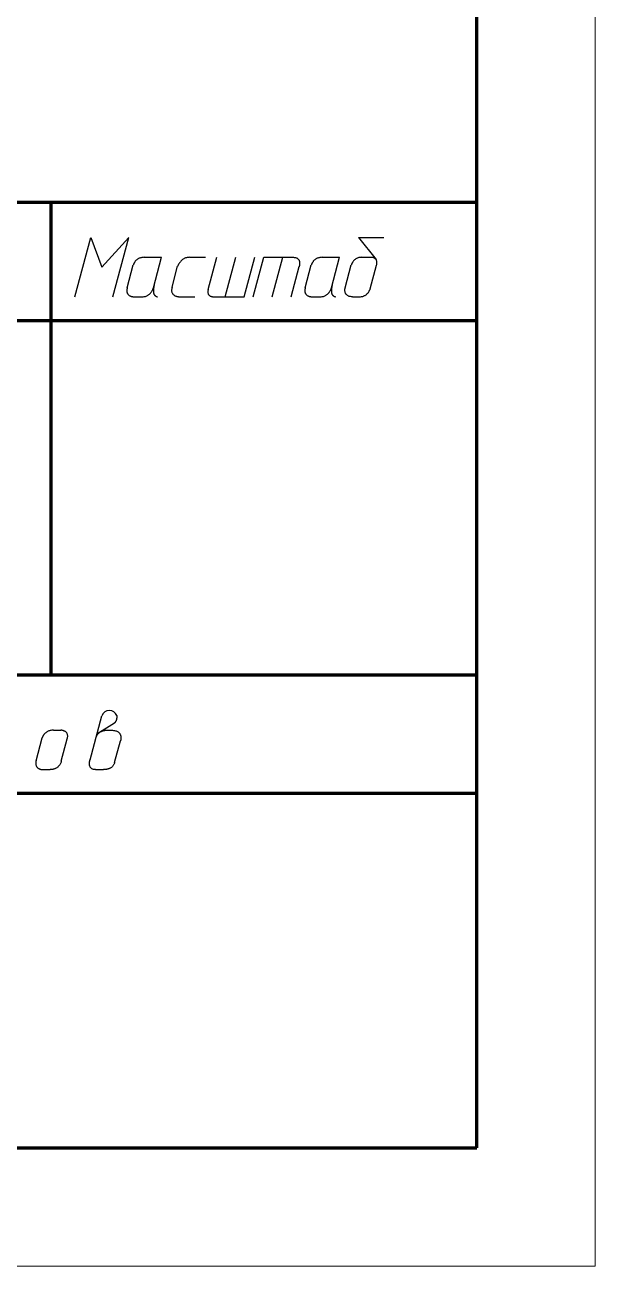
# Model space of a CAD drawing. Header units: millimetres. Extents: x 0 to 297, y 0 to 420.
# Drawn here: x 272.9 to 297, y 0 to 52.5 of the extents above; entities that cross this region are included whole.
import ezdxf

# ---------------------------------------------------------------- set-up
doc = ezdxf.new("R2010")
doc.units = ezdxf.units.MM
doc.layers.get('0').update_dxf_attribs({"linetype": 'CONTINUOUS', "lineweight": 0})

# ---------------------------------------------------------------- blocks, each defined once
blk = doc.blocks.new('A3V-0')
for p, q in [((297, 0), (297, 420)), ((0, 0), (297, 0))]:
    blk.add_line(p, q)
at = {"lineweight": 100}
for p, q in [((292, 5), (292, 415)), ((172, 45), (292, 45)), ((274, 25), (274, 45)), ((242, 40), (292, 40)), ((292, 25), (242, 25)), ((172, 20), (292, 20)), ((20, 5), (292, 5))]:
    blk.add_line(p, q, dxfattribs=at)

msp = doc.modelspace()

# ---------------------------------------------------------------- linework, layer by layer
at = {"color": 7, "linetype": 'CONTINUOUS', "lineweight": 25}
for p, q in [((275, 41), (275.67, 43.5)), ((275, 41), (275.67, 43.5)), ((275.67, 43.5), (276.138, 42.25)), ((277.275, 43.5), (276.138, 42.25)), ((276.606, 41), (277.275, 43.5)), ((286.997, 43.5), (288.07, 43.5)), ((286.997, 43.5), (287.735, 42.573)), ((277.581, 42.529), (277.566, 42.514)), ((277.596, 42.544), (277.581, 42.529)), ((277.613, 42.559), (277.596, 42.544)), ((277.631, 42.574), (277.613, 42.559)), ((277.651, 42.588), (277.631, 42.574)), ((277.672, 42.601), (277.651, 42.588)), ((277.694, 42.613), (277.672, 42.601)), ((277.718, 42.625), (277.694, 42.613)), ((277.743, 42.635), (277.718, 42.625)), ((277.77, 42.644), (277.743, 42.635)), ((277.798, 42.652), (277.77, 42.644)), ((277.828, 42.658), (277.798, 42.652)), ((277.86, 42.663), (277.828, 42.658)), ((277.893, 42.666), (277.86, 42.663)), ((277.928, 42.667), (277.893, 42.666)), ((277.928, 42.667), (278.666, 42.667)), ((278.319, 41.371), (278.666, 42.667)), ((279.512, 42.538), (279.494, 42.52)), ((279.533, 42.555), (279.512, 42.538)), ((279.554, 42.572), (279.533, 42.555)), ((279.577, 42.588), (279.554, 42.572)), ((279.601, 42.602), (279.577, 42.588)), ((279.626, 42.616), (279.601, 42.602)), ((279.653, 42.629), (279.626, 42.616)), ((279.682, 42.64), (279.653, 42.629)), ((279.712, 42.649), (279.682, 42.64)), ((279.743, 42.656), (279.712, 42.649)), ((279.776, 42.662), (279.743, 42.656)), ((279.81, 42.665), (279.776, 42.662)), ((279.846, 42.667), (279.81, 42.665)), ((279.846, 42.667), (280.519, 42.667)), ((280.635, 41.311), (280.999, 42.667)), ((281.355, 41), (281.801, 42.667)), ((282.157, 41), (282.604, 42.667)), ((282.537, 41), (282.984, 42.667)), ((282.984, 42.667), (284.242, 42.667)), ((283.34, 41), (283.787, 42.667)), ((284.242, 42.667), (284.274, 42.666)), ((284.274, 42.666), (284.304, 42.662)), ((284.304, 42.662), (284.332, 42.657)), ((284.332, 42.657), (284.357, 42.65)), ((284.357, 42.65), (284.379, 42.641)), ((284.379, 42.641), (284.399, 42.63)), ((284.399, 42.63), (284.417, 42.618)), ((284.417, 42.618), (284.433, 42.605)), ((284.433, 42.605), (284.447, 42.591)), ((284.447, 42.591), (284.459, 42.575)), ((284.459, 42.575), (284.469, 42.559)), ((284.469, 42.559), (284.478, 42.542)), ((284.478, 42.542), (284.485, 42.525)), ((285.108, 42.529), (285.094, 42.514)), ((285.124, 42.544), (285.108, 42.529)), ((285.141, 42.559), (285.124, 42.544)), ((285.159, 42.574), (285.141, 42.559)), ((285.178, 42.588), (285.159, 42.574)), ((285.199, 42.601), (285.178, 42.588)), ((285.222, 42.613), (285.199, 42.601)), ((285.245, 42.625), (285.222, 42.613)), ((285.271, 42.635), (285.245, 42.625)), ((285.297, 42.644), (285.271, 42.635)), ((285.326, 42.652), (285.297, 42.644)), ((285.356, 42.658), (285.326, 42.652)), ((285.387, 42.663), (285.356, 42.658)), ((285.42, 42.666), (285.387, 42.663)), ((285.455, 42.667), (285.42, 42.666)), ((285.455, 42.667), (286.194, 42.667)), ((285.847, 41.371), (286.194, 42.667)), ((286.796, 42.528), (286.782, 42.513)), ((286.812, 42.544), (286.796, 42.528)), ((286.828, 42.559), (286.812, 42.544)), ((286.846, 42.574), (286.828, 42.559)), ((286.865, 42.588), (286.846, 42.574)), ((286.885, 42.601), (286.865, 42.588)), ((286.907, 42.614), (286.885, 42.601)), ((286.93, 42.625), (286.907, 42.614)), ((286.955, 42.636), (286.93, 42.625)), ((286.981, 42.645), (286.955, 42.636)), ((287.008, 42.653), (286.981, 42.645)), ((287.037, 42.659), (287.008, 42.653)), ((287.068, 42.663), (287.037, 42.659)), ((287.1, 42.666), (287.068, 42.663)), ((287.134, 42.667), (287.1, 42.666)), ((287.134, 42.667), (287.544, 42.667)), ((287.545, 42.667), (287.544, 42.667)), ((287.547, 42.667), (287.545, 42.667)), ((287.551, 42.666), (287.547, 42.667)), ((287.556, 42.666), (287.551, 42.666)), ((287.563, 42.665), (287.556, 42.666)), ((287.571, 42.664), (287.563, 42.665)), ((287.581, 42.663), (287.571, 42.664)), ((287.591, 42.661), (287.581, 42.663)), ((287.602, 42.658), (287.591, 42.661)), ((287.613, 42.655), (287.602, 42.658)), ((287.625, 42.651), (287.613, 42.655)), ((287.638, 42.647), (287.625, 42.651)), ((287.651, 42.641), (287.638, 42.647)), ((287.663, 42.635), (287.651, 42.641)), ((287.676, 42.628), (287.663, 42.635)), ((287.689, 42.62), (287.676, 42.628)), ((287.701, 42.61), (287.689, 42.62)), ((287.712, 42.6), (287.701, 42.61)), ((287.723, 42.588), (287.712, 42.6)), ((287.734, 42.575), (287.723, 42.588)), ((287.743, 42.561), (287.734, 42.575)), ((287.751, 42.545), (287.743, 42.561)), ((287.759, 42.528), (287.751, 42.545)), ((287.764, 42.509), (287.759, 42.528)), ((277.211, 41.382), (277.469, 42.345)), ((277.47, 42.349), (277.469, 42.346)), ((277.469, 42.346), (277.469, 42.345)), ((277.472, 42.353), (277.47, 42.349)), ((277.474, 42.36), (277.472, 42.353)), ((277.477, 42.367), (277.474, 42.36)), ((277.48, 42.377), (277.477, 42.367)), ((277.485, 42.387), (277.48, 42.377)), ((277.49, 42.398), (277.485, 42.387)), ((277.496, 42.411), (277.49, 42.398)), ((277.503, 42.424), (277.496, 42.411)), ((277.511, 42.438), (277.503, 42.424)), ((277.52, 42.452), (277.511, 42.438)), ((277.53, 42.467), (277.52, 42.452)), ((277.541, 42.483), (277.53, 42.467)), ((277.553, 42.498), (277.541, 42.483)), ((277.566, 42.514), (277.553, 42.498)), ((279.106, 41.398), (279.345, 42.29)), ((279.346, 42.292), (279.345, 42.29)), ((279.345, 42.29), (279.345, 42.29)), ((279.348, 42.297), (279.346, 42.292)), ((279.351, 42.303), (279.348, 42.297)), ((279.354, 42.312), (279.351, 42.303)), ((279.359, 42.322), (279.354, 42.312)), ((279.364, 42.334), (279.359, 42.322)), ((279.37, 42.347), (279.364, 42.334)), ((279.378, 42.361), (279.37, 42.347)), ((279.386, 42.377), (279.378, 42.361)), ((279.396, 42.393), (279.386, 42.377)), ((279.406, 42.41), (279.396, 42.393)), ((279.418, 42.428), (279.406, 42.41)), ((279.431, 42.446), (279.418, 42.428)), ((279.445, 42.464), (279.431, 42.446)), ((279.46, 42.483), (279.445, 42.464)), ((279.476, 42.501), (279.46, 42.483)), ((279.494, 42.52), (279.476, 42.501)), ((284.143, 41), (284.484, 42.272)), ((284.484, 42.272), (284.483, 42.268)), ((284.485, 42.278), (284.484, 42.272)), ((284.485, 42.525), (284.491, 42.506)), ((284.487, 42.286), (284.485, 42.278)), ((284.489, 42.295), (284.487, 42.286)), ((284.492, 42.306), (284.489, 42.295)), ((284.491, 42.506), (284.496, 42.488)), ((284.494, 42.319), (284.492, 42.306)), ((284.496, 42.332), (284.494, 42.319)), ((284.496, 42.488), (284.499, 42.47)), ((284.499, 42.347), (284.496, 42.332)), ((284.499, 42.47), (284.501, 42.451)), ((284.5, 42.363), (284.499, 42.347)), ((284.502, 42.379), (284.5, 42.363)), ((284.501, 42.451), (284.503, 42.433)), ((284.503, 42.397), (284.502, 42.379)), ((284.503, 42.433), (284.503, 42.414)), ((284.503, 42.414), (284.503, 42.397)), ((284.739, 41.382), (284.997, 42.345)), ((284.998, 42.349), (284.997, 42.346)), ((284.997, 42.346), (284.997, 42.345)), ((284.999, 42.353), (284.998, 42.349)), ((285.002, 42.36), (284.999, 42.353)), ((285.004, 42.367), (285.002, 42.36)), ((285.008, 42.377), (285.004, 42.367)), ((285.012, 42.387), (285.008, 42.377)), ((285.018, 42.398), (285.012, 42.387)), ((285.024, 42.411), (285.018, 42.398)), ((285.031, 42.424), (285.024, 42.411)), ((285.039, 42.438), (285.031, 42.424)), ((285.048, 42.452), (285.039, 42.438)), ((285.058, 42.467), (285.048, 42.452)), ((285.069, 42.483), (285.058, 42.467)), ((285.081, 42.498), (285.069, 42.483)), ((285.094, 42.514), (285.081, 42.498)), ((286.43, 41.382), (286.688, 42.346)), ((286.689, 42.349), (286.688, 42.347)), ((286.688, 42.347), (286.688, 42.346)), ((286.69, 42.353), (286.689, 42.349)), ((286.692, 42.359), (286.69, 42.353)), ((286.695, 42.366), (286.692, 42.359)), ((286.698, 42.375), (286.695, 42.366)), ((286.703, 42.385), (286.698, 42.375)), ((286.708, 42.396), (286.703, 42.385)), ((286.714, 42.409), (286.708, 42.396)), ((286.721, 42.422), (286.714, 42.409)), ((286.728, 42.436), (286.721, 42.422)), ((286.737, 42.451), (286.728, 42.436)), ((286.747, 42.466), (286.737, 42.451)), ((286.757, 42.481), (286.747, 42.466)), ((286.769, 42.497), (286.757, 42.481)), ((286.782, 42.513), (286.769, 42.497)), ((287.488, 41.329), (287.756, 42.329)), ((287.756, 42.329), (287.763, 42.36)), ((287.763, 42.36), (287.768, 42.39)), ((287.769, 42.489), (287.764, 42.509)), ((287.768, 42.39), (287.771, 42.417)), ((287.771, 42.467), (287.769, 42.489)), ((287.772, 42.443), (287.771, 42.467)), ((287.771, 42.417), (287.772, 42.443)), ((278.352, 41.494), (278.341, 41.448)), ((285.88, 41.494), (285.868, 41.448)), ((277.194, 41.281), (277.193, 41.252)), ((277.193, 41.252), (277.195, 41.225)), ((277.197, 41.312), (277.194, 41.281)), ((277.195, 41.225), (277.199, 41.2)), ((277.203, 41.346), (277.197, 41.312)), ((277.199, 41.2), (277.204, 41.177)), ((277.211, 41.382), (277.203, 41.346)), ((277.204, 41.177), (277.212, 41.156)), ((277.212, 41.156), (277.221, 41.136)), ((277.221, 41.136), (277.231, 41.119)), ((277.231, 41.119), (277.243, 41.102)), ((277.243, 41.102), (277.256, 41.088)), ((277.256, 41.088), (277.27, 41.075)), ((277.27, 41.075), (277.285, 41.063)), ((277.285, 41.063), (277.3, 41.052)), ((277.3, 41.052), (277.316, 41.043)), ((277.316, 41.043), (277.332, 41.035)), ((277.332, 41.035), (277.348, 41.028)), ((277.348, 41.028), (277.365, 41.022)), ((277.365, 41.022), (277.381, 41.017)), ((277.381, 41.017), (277.396, 41.013)), ((277.396, 41.013), (277.412, 41.009)), ((277.412, 41.009), (277.426, 41.007)), ((277.426, 41.007), (277.44, 41.004)), ((277.44, 41.004), (277.452, 41.003)), ((277.452, 41.003), (277.464, 41.002)), ((277.464, 41.002), (277.474, 41.001)), ((277.474, 41.001), (277.483, 41)), ((277.483, 41), (277.49, 41)), ((277.49, 41), (277.495, 41)), ((277.495, 41), (277.498, 41)), ((277.498, 41), (277.858, 41)), ((277.858, 41), (277.892, 41.001)), ((277.892, 41.001), (277.925, 41.004)), ((277.925, 41.004), (277.956, 41.01)), ((277.956, 41.01), (277.985, 41.017)), ((277.985, 41.017), (278.013, 41.026)), ((278.013, 41.026), (278.04, 41.036)), ((278.04, 41.036), (278.065, 41.048)), ((278.065, 41.048), (278.088, 41.061)), ((278.088, 41.061), (278.111, 41.075)), ((278.111, 41.075), (278.132, 41.09)), ((278.132, 41.09), (278.151, 41.106)), ((278.151, 41.106), (278.17, 41.123)), ((278.17, 41.123), (278.187, 41.14)), ((278.187, 41.14), (278.203, 41.158)), ((278.203, 41.158), (278.217, 41.176)), ((278.217, 41.176), (278.231, 41.194)), ((278.231, 41.194), (278.243, 41.211)), ((278.243, 41.211), (278.255, 41.229)), ((278.255, 41.229), (278.265, 41.246)), ((278.265, 41.246), (278.274, 41.263)), ((278.274, 41.263), (278.283, 41.279)), ((278.283, 41.279), (278.29, 41.294)), ((278.29, 41.294), (278.296, 41.309)), ((278.296, 41.309), (278.302, 41.322)), ((278.302, 41.322), (278.307, 41.334)), ((278.307, 41.334), (278.311, 41.345)), ((278.311, 41.345), (278.314, 41.354)), ((278.314, 41.354), (278.316, 41.361)), ((278.316, 41.361), (278.318, 41.366)), ((278.32, 41.327), (278.317, 41.292)), ((278.317, 41.292), (278.317, 41.259)), ((278.317, 41.259), (278.317, 41.229)), ((278.317, 41.229), (278.32, 41.202)), ((278.318, 41.366), (278.319, 41.37)), ((278.319, 41.37), (278.319, 41.371)), ((278.325, 41.364), (278.32, 41.327)), ((278.32, 41.202), (278.324, 41.177)), ((278.324, 41.177), (278.329, 41.154)), ((278.332, 41.405), (278.325, 41.364)), ((278.329, 41.154), (278.336, 41.133)), ((278.341, 41.448), (278.332, 41.405)), ((278.336, 41.133), (278.343, 41.114)), ((278.343, 41.114), (278.351, 41.097)), ((278.351, 41.097), (278.361, 41.082)), ((278.361, 41.082), (278.37, 41.068)), ((278.37, 41.068), (278.38, 41.056)), ((278.38, 41.056), (278.391, 41.046)), ((278.391, 41.046), (278.402, 41.036)), ((278.402, 41.036), (278.413, 41.029)), ((278.413, 41.029), (278.423, 41.022)), ((278.423, 41.022), (278.434, 41.017)), ((278.434, 41.017), (278.444, 41.012)), ((278.444, 41.012), (278.454, 41.008)), ((278.454, 41.008), (278.463, 41.006)), ((278.463, 41.006), (278.471, 41.004)), ((278.471, 41.004), (278.479, 41.002)), ((278.479, 41.002), (278.485, 41.001)), ((278.485, 41.001), (278.49, 41)), ((278.49, 41), (278.494, 41)), ((278.494, 41), (278.497, 41)), ((278.497, 41), (278.498, 41)), ((279.092, 41.326), (279.089, 41.293)), ((279.089, 41.293), (279.089, 41.263)), ((279.089, 41.263), (279.091, 41.235)), ((279.091, 41.235), (279.096, 41.209)), ((279.098, 41.361), (279.092, 41.326)), ((279.096, 41.209), (279.103, 41.185)), ((279.106, 41.398), (279.098, 41.361)), ((279.103, 41.185), (279.111, 41.163)), ((279.111, 41.163), (279.122, 41.142)), ((279.122, 41.142), (279.134, 41.124)), ((279.134, 41.124), (279.147, 41.107)), ((279.147, 41.107), (279.162, 41.092)), ((279.162, 41.092), (279.177, 41.078)), ((279.177, 41.078), (279.194, 41.066)), ((279.194, 41.066), (279.211, 41.055)), ((279.211, 41.055), (279.228, 41.045)), ((279.228, 41.045), (279.246, 41.037)), ((279.246, 41.037), (279.264, 41.029)), ((279.264, 41.029), (279.282, 41.023)), ((279.282, 41.023), (279.299, 41.018)), ((279.299, 41.018), (279.317, 41.013)), ((279.317, 41.013), (279.333, 41.01)), ((279.333, 41.01), (279.349, 41.007)), ((279.349, 41.007), (279.363, 41.005)), ((279.363, 41.005), (279.377, 41.003)), ((279.377, 41.003), (279.389, 41.002)), ((279.389, 41.002), (279.4, 41.001)), ((279.4, 41.001), (279.409, 41)), ((279.409, 41), (279.416, 41)), ((279.416, 41), (279.42, 41)), ((279.42, 41), (279.423, 41)), ((279.423, 41), (280.072, 41)), ((280.621, 41.229), (280.62, 41.205)), ((280.62, 41.205), (280.621, 41.183)), ((280.624, 41.254), (280.621, 41.229)), ((280.621, 41.183), (280.624, 41.163)), ((280.628, 41.281), (280.624, 41.254)), ((280.624, 41.163), (280.629, 41.144)), ((280.635, 41.311), (280.628, 41.281)), ((280.629, 41.144), (280.634, 41.127)), ((280.634, 41.127), (280.641, 41.111)), ((280.641, 41.111), (280.649, 41.097)), ((280.649, 41.097), (280.658, 41.083)), ((280.658, 41.083), (280.668, 41.072)), ((280.668, 41.072), (280.679, 41.061)), ((280.679, 41.061), (280.69, 41.051)), ((280.69, 41.051), (280.702, 41.043)), ((280.702, 41.043), (280.714, 41.035)), ((280.714, 41.035), (280.726, 41.029)), ((280.726, 41.029), (280.738, 41.023)), ((280.738, 41.023), (280.751, 41.018)), ((280.751, 41.018), (280.762, 41.014)), ((280.762, 41.014), (280.774, 41.01)), ((280.774, 41.01), (280.785, 41.008)), ((280.785, 41.008), (280.795, 41.005)), ((280.795, 41.005), (280.805, 41.004)), ((280.805, 41.004), (280.814, 41.002)), ((280.814, 41.002), (280.821, 41.001)), ((280.821, 41.001), (280.828, 41.001)), ((280.828, 41.001), (280.833, 41)), ((280.833, 41), (280.836, 41)), ((280.836, 41), (280.839, 41)), ((280.839, 41), (280.839, 41)), ((280.839, 41), (282.157, 41)), ((284.725, 41.312), (284.721, 41.281)), ((284.721, 41.281), (284.721, 41.252)), ((284.721, 41.252), (284.722, 41.225)), ((284.722, 41.225), (284.726, 41.2)), ((284.73, 41.346), (284.725, 41.312)), ((284.726, 41.2), (284.732, 41.177)), ((284.739, 41.382), (284.73, 41.346)), ((284.732, 41.177), (284.739, 41.156)), ((284.739, 41.156), (284.748, 41.136)), ((284.748, 41.136), (284.759, 41.119)), ((284.759, 41.119), (284.771, 41.102)), ((284.771, 41.102), (284.784, 41.088)), ((284.784, 41.088), (284.798, 41.075)), ((284.798, 41.075), (284.812, 41.063)), ((284.812, 41.063), (284.828, 41.052)), ((284.828, 41.052), (284.844, 41.043)), ((284.844, 41.043), (284.86, 41.035)), ((284.86, 41.035), (284.876, 41.028)), ((284.876, 41.028), (284.892, 41.022)), ((284.892, 41.022), (284.908, 41.017)), ((284.908, 41.017), (284.924, 41.013)), ((284.924, 41.013), (284.939, 41.009)), ((284.939, 41.009), (284.954, 41.007)), ((284.954, 41.007), (284.967, 41.004)), ((284.967, 41.004), (284.98, 41.003)), ((284.98, 41.003), (284.992, 41.002)), ((284.992, 41.002), (285.002, 41.001)), ((285.002, 41.001), (285.01, 41)), ((285.01, 41), (285.017, 41)), ((285.017, 41), (285.023, 41)), ((285.023, 41), (285.026, 41)), ((285.026, 41), (285.386, 41)), ((285.386, 41), (285.42, 41.001)), ((285.42, 41.001), (285.452, 41.004)), ((285.452, 41.004), (285.483, 41.01)), ((285.483, 41.01), (285.513, 41.017)), ((285.513, 41.017), (285.541, 41.026)), ((285.541, 41.026), (285.567, 41.036)), ((285.567, 41.036), (285.592, 41.048)), ((285.592, 41.048), (285.616, 41.061)), ((285.616, 41.061), (285.638, 41.075)), ((285.638, 41.075), (285.659, 41.09)), ((285.659, 41.09), (285.679, 41.106)), ((285.679, 41.106), (285.697, 41.123)), ((285.697, 41.123), (285.714, 41.14)), ((285.714, 41.14), (285.73, 41.158)), ((285.73, 41.158), (285.745, 41.176)), ((285.745, 41.176), (285.758, 41.194)), ((285.758, 41.194), (285.771, 41.211)), ((285.771, 41.211), (285.782, 41.229)), ((285.782, 41.229), (285.793, 41.246)), ((285.793, 41.246), (285.802, 41.263)), ((285.802, 41.263), (285.81, 41.279)), ((285.81, 41.279), (285.818, 41.294)), ((285.818, 41.294), (285.824, 41.309)), ((285.824, 41.309), (285.83, 41.322)), ((285.83, 41.322), (285.834, 41.334)), ((285.834, 41.334), (285.838, 41.345)), ((285.838, 41.345), (285.841, 41.354)), ((285.841, 41.354), (285.844, 41.361)), ((285.844, 41.361), (285.846, 41.366)), ((285.845, 41.292), (285.844, 41.259)), ((285.844, 41.259), (285.845, 41.229)), ((285.848, 41.327), (285.845, 41.292)), ((285.845, 41.229), (285.848, 41.202)), ((285.846, 41.366), (285.847, 41.37)), ((285.847, 41.37), (285.847, 41.371)), ((285.852, 41.364), (285.848, 41.327)), ((285.848, 41.202), (285.851, 41.177)), ((285.851, 41.177), (285.857, 41.154)), ((285.859, 41.405), (285.852, 41.364)), ((285.857, 41.154), (285.863, 41.133)), ((285.868, 41.448), (285.859, 41.405)), ((285.863, 41.133), (285.871, 41.114)), ((285.871, 41.114), (285.879, 41.097)), ((285.879, 41.097), (285.888, 41.082)), ((285.888, 41.082), (285.898, 41.068)), ((285.898, 41.068), (285.908, 41.056)), ((285.908, 41.056), (285.919, 41.046)), ((285.919, 41.046), (285.929, 41.036)), ((285.929, 41.036), (285.94, 41.029)), ((285.94, 41.029), (285.951, 41.022)), ((285.951, 41.022), (285.962, 41.017)), ((285.962, 41.017), (285.972, 41.012)), ((285.972, 41.012), (285.982, 41.008)), ((285.982, 41.008), (285.991, 41.006)), ((285.991, 41.006), (285.999, 41.004)), ((285.999, 41.004), (286.006, 41.002)), ((286.006, 41.002), (286.013, 41.001)), ((286.013, 41.001), (286.018, 41)), ((286.018, 41), (286.022, 41)), ((286.022, 41), (286.024, 41)), ((286.024, 41), (286.025, 41)), ((286.416, 41.281), (286.417, 41.297)), ((286.416, 41.265), (286.416, 41.281)), ((286.417, 41.248), (286.416, 41.265)), ((286.417, 41.297), (286.418, 41.312)), ((286.419, 41.23), (286.417, 41.248)), ((286.418, 41.312), (286.419, 41.326)), ((286.419, 41.326), (286.421, 41.339)), ((286.422, 41.212), (286.419, 41.23)), ((286.421, 41.339), (286.423, 41.35)), ((286.425, 41.194), (286.422, 41.212)), ((286.423, 41.35), (286.425, 41.36)), ((286.425, 41.36), (286.426, 41.368)), ((286.43, 41.176), (286.425, 41.194)), ((286.426, 41.368), (286.428, 41.375)), ((286.428, 41.375), (286.429, 41.38)), ((286.429, 41.38), (286.43, 41.382)), ((286.436, 41.158), (286.43, 41.176)), ((286.444, 41.14), (286.436, 41.158)), ((286.454, 41.123), (286.444, 41.14)), ((286.465, 41.106), (286.454, 41.123)), ((286.477, 41.09), (286.465, 41.106)), ((286.492, 41.075), (286.477, 41.09)), ((286.509, 41.061), (286.492, 41.075)), ((286.528, 41.048), (286.509, 41.061)), ((286.549, 41.036), (286.528, 41.048)), ((286.573, 41.026), (286.549, 41.036)), ((286.599, 41.017), (286.573, 41.026)), ((286.628, 41.01), (286.599, 41.017)), ((286.66, 41.004), (286.628, 41.01)), ((286.694, 41.001), (286.66, 41.004)), ((286.732, 41), (286.694, 41.001)), ((286.732, 41), (287.047, 41)), ((287.047, 41), (287.08, 41.001)), ((287.08, 41.001), (287.112, 41.004)), ((287.112, 41.004), (287.142, 41.009)), ((287.142, 41.009), (287.171, 41.016)), ((287.171, 41.016), (287.198, 41.025)), ((287.198, 41.025), (287.224, 41.034)), ((287.224, 41.034), (287.248, 41.046)), ((287.248, 41.046), (287.271, 41.058)), ((287.271, 41.058), (287.293, 41.071)), ((287.293, 41.071), (287.313, 41.086)), ((287.313, 41.086), (287.332, 41.101)), ((287.332, 41.101), (287.35, 41.116)), ((287.35, 41.116), (287.366, 41.133)), ((287.366, 41.133), (287.381, 41.149)), ((287.381, 41.149), (287.395, 41.165)), ((287.395, 41.165), (287.408, 41.182)), ((287.408, 41.182), (287.42, 41.198)), ((287.42, 41.198), (287.431, 41.214)), ((287.431, 41.214), (287.441, 41.23)), ((287.441, 41.23), (287.45, 41.245)), ((287.45, 41.245), (287.457, 41.259)), ((287.457, 41.259), (287.464, 41.273)), ((287.464, 41.273), (287.47, 41.285)), ((287.47, 41.285), (287.475, 41.296)), ((287.475, 41.296), (287.479, 41.306)), ((287.479, 41.306), (287.482, 41.315)), ((287.482, 41.315), (287.485, 41.321)), ((287.485, 41.321), (287.487, 41.326)), ((287.487, 41.326), (287.488, 41.329)), ((287.488, 41.329), (287.488, 41.33)), ((287.488, 41.33), (287.488, 41.329))]:
    msp.add_line(p, q, dxfattribs=at)
at = {"linetype": 'CONTINUOUS', "lineweight": 25}
for p, q in [((275.639, 21.417), (276.139, 23.282)), ((276.753, 23.112), (276.748, 23.097)), ((276.757, 23.128), (276.753, 23.112)), ((276.761, 23.145), (276.757, 23.128)), ((276.764, 23.163), (276.761, 23.145)), ((276.767, 23.182), (276.764, 23.163)), ((276.77, 23.202), (276.767, 23.182)), ((276.772, 23.223), (276.77, 23.202)), ((276.773, 23.245), (276.772, 23.223)), ((276.774, 23.268), (276.773, 23.245)), ((276.774, 23.292), (276.774, 23.268)), ((273.802, 22.588), (273.782, 22.575)), ((273.824, 22.601), (273.802, 22.588)), ((273.847, 22.614), (273.824, 22.601)), ((273.871, 22.625), (273.847, 22.614)), ((273.897, 22.635), (273.871, 22.625)), ((273.925, 22.644), (273.897, 22.635)), ((273.955, 22.652), (273.925, 22.644)), ((273.986, 22.658), (273.955, 22.652)), ((274.019, 22.663), (273.986, 22.658)), ((274.053, 22.666), (274.019, 22.663)), ((274.09, 22.667), (274.053, 22.666)), ((274.09, 22.667), (274.402, 22.667)), ((274.403, 22.667), (274.402, 22.667)), ((274.406, 22.667), (274.403, 22.667)), ((274.411, 22.666), (274.406, 22.667)), ((274.418, 22.666), (274.411, 22.666)), ((274.426, 22.665), (274.418, 22.666)), ((274.436, 22.664), (274.426, 22.665)), ((274.447, 22.663), (274.436, 22.664)), ((274.46, 22.66), (274.447, 22.663)), ((274.474, 22.658), (274.46, 22.66)), ((274.488, 22.655), (274.474, 22.658)), ((274.503, 22.651), (274.488, 22.655)), ((274.519, 22.646), (274.503, 22.651)), ((274.535, 22.64), (274.519, 22.646)), ((274.551, 22.633), (274.535, 22.64)), ((274.567, 22.626), (274.551, 22.633)), ((274.582, 22.617), (274.567, 22.626)), ((274.598, 22.607), (274.582, 22.617)), ((274.613, 22.596), (274.598, 22.607)), ((274.627, 22.584), (274.613, 22.596)), ((274.64, 22.57), (274.627, 22.584)), ((276.67, 22.968), (275.929, 22.5)), ((276.042, 22.571), (276.061, 22.585)), ((276.061, 22.585), (276.08, 22.597)), ((276.08, 22.597), (276.099, 22.607)), ((276.099, 22.607), (276.118, 22.617)), ((276.118, 22.617), (276.136, 22.626)), ((276.136, 22.626), (276.155, 22.633)), ((276.155, 22.633), (276.173, 22.64)), ((276.173, 22.64), (276.191, 22.645)), ((276.191, 22.645), (276.209, 22.65)), ((276.209, 22.65), (276.226, 22.654)), ((276.226, 22.654), (276.242, 22.657)), ((276.242, 22.657), (276.257, 22.66)), ((276.257, 22.66), (276.272, 22.662)), ((276.272, 22.662), (276.285, 22.664)), ((276.285, 22.664), (276.298, 22.665)), ((276.298, 22.665), (276.309, 22.666)), ((276.309, 22.666), (276.319, 22.666)), ((276.319, 22.666), (276.328, 22.667)), ((276.328, 22.667), (276.335, 22.667)), ((276.335, 22.667), (276.34, 22.667)), ((276.34, 22.667), (276.547, 22.667)), ((276.547, 22.667), (276.593, 22.665)), ((276.593, 22.665), (276.636, 22.661)), ((276.636, 22.661), (276.675, 22.655)), ((276.67, 22.968), (276.669, 22.967)), ((276.669, 22.967), (276.67, 22.968)), ((276.669, 22.967), (276.669, 22.967)), ((276.671, 22.969), (276.67, 22.968)), ((276.674, 22.971), (276.671, 22.969)), ((276.676, 22.973), (276.674, 22.971)), ((276.675, 22.655), (276.711, 22.647)), ((276.679, 22.977), (276.676, 22.973)), ((276.683, 22.98), (276.679, 22.977)), ((276.687, 22.985), (276.683, 22.98)), ((276.691, 22.99), (276.687, 22.985)), ((276.696, 22.996), (276.691, 22.99)), ((276.701, 23.002), (276.696, 22.996)), ((276.706, 23.009), (276.701, 23.002)), ((276.711, 23.018), (276.706, 23.009)), ((276.717, 23.026), (276.711, 23.018)), ((276.711, 22.647), (276.744, 22.637)), ((276.722, 23.036), (276.717, 23.026)), ((276.727, 23.047), (276.722, 23.036)), ((276.733, 23.058), (276.727, 23.047)), ((276.738, 23.07), (276.733, 23.058)), ((276.743, 23.083), (276.738, 23.07)), ((276.748, 23.097), (276.743, 23.083)), ((276.744, 22.637), (276.773, 22.626)), ((276.773, 22.626), (276.8, 22.612)), ((276.8, 22.612), (276.824, 22.598)), ((276.824, 22.598), (276.845, 22.582)), ((276.845, 22.582), (276.864, 22.565)), ((273.358, 21.378), (273.617, 22.346)), ((273.618, 22.35), (273.617, 22.347)), ((273.617, 22.347), (273.617, 22.346)), ((273.62, 22.355), (273.618, 22.35)), ((273.622, 22.361), (273.62, 22.355)), ((273.625, 22.369), (273.622, 22.361)), ((273.629, 22.378), (273.625, 22.369)), ((273.633, 22.389), (273.629, 22.378)), ((273.638, 22.4), (273.633, 22.389)), ((273.644, 22.412), (273.638, 22.4)), ((273.651, 22.426), (273.644, 22.412)), ((273.659, 22.44), (273.651, 22.426)), ((273.669, 22.454), (273.659, 22.44)), ((273.679, 22.469), (273.669, 22.454)), ((273.69, 22.484), (273.679, 22.469)), ((273.702, 22.499), (273.69, 22.484)), ((273.716, 22.515), (273.702, 22.499)), ((273.73, 22.53), (273.716, 22.515)), ((273.746, 22.545), (273.73, 22.53)), ((273.764, 22.56), (273.746, 22.545)), ((273.782, 22.575), (273.764, 22.56)), ((274.423, 21.353), (274.679, 22.306)), ((274.653, 22.555), (274.64, 22.57)), ((274.664, 22.538), (274.653, 22.555)), ((274.673, 22.519), (274.664, 22.538)), ((274.681, 22.499), (274.673, 22.519)), ((274.679, 22.306), (274.687, 22.34)), ((274.688, 22.478), (274.681, 22.499)), ((274.687, 22.34), (274.692, 22.372)), ((274.692, 22.454), (274.688, 22.478)), ((274.694, 22.428), (274.692, 22.454)), ((274.692, 22.372), (274.694, 22.401)), ((274.694, 22.401), (274.694, 22.428)), ((275.88, 22.317), (275.89, 22.349)), ((275.89, 22.349), (275.901, 22.38)), ((275.901, 22.38), (275.913, 22.408)), ((275.913, 22.408), (275.926, 22.434)), ((275.926, 22.434), (275.941, 22.459)), ((275.941, 22.459), (275.956, 22.482)), ((275.956, 22.482), (275.972, 22.503)), ((275.972, 22.503), (275.989, 22.522)), ((275.989, 22.522), (276.006, 22.54)), ((276.006, 22.54), (276.024, 22.556)), ((276.024, 22.556), (276.042, 22.571)), ((276.68, 21.3), (276.927, 22.221)), ((276.864, 22.565), (276.88, 22.547)), ((276.88, 22.547), (276.894, 22.528)), ((276.894, 22.528), (276.906, 22.509)), ((276.906, 22.509), (276.916, 22.489)), ((276.916, 22.489), (276.924, 22.468)), ((276.924, 22.468), (276.931, 22.448)), ((276.928, 22.226), (276.927, 22.221)), ((276.93, 22.233), (276.928, 22.226)), ((276.932, 22.242), (276.93, 22.233)), ((276.931, 22.448), (276.936, 22.427)), ((276.935, 22.253), (276.932, 22.242)), ((276.937, 22.266), (276.935, 22.253)), ((276.936, 22.427), (276.94, 22.407)), ((276.939, 22.28), (276.937, 22.266)), ((276.941, 22.295), (276.939, 22.28)), ((276.94, 22.407), (276.942, 22.387)), ((276.943, 22.312), (276.941, 22.295)), ((276.942, 22.387), (276.944, 22.367)), ((276.944, 22.33), (276.943, 22.312)), ((276.944, 22.367), (276.944, 22.348)), ((276.944, 22.348), (276.944, 22.33)), ((273.344, 21.31), (273.342, 21.279)), ((273.342, 21.279), (273.342, 21.25)), ((273.342, 21.25), (273.344, 21.223)), ((273.35, 21.343), (273.344, 21.31)), ((273.344, 21.223), (273.348, 21.199)), ((273.348, 21.199), (273.355, 21.176)), ((273.358, 21.378), (273.35, 21.343)), ((273.355, 21.176), (273.363, 21.155)), ((273.363, 21.155), (273.373, 21.135)), ((273.373, 21.135), (273.384, 21.118)), ((273.384, 21.118), (273.397, 21.102)), ((273.397, 21.102), (273.41, 21.087)), ((273.41, 21.087), (273.425, 21.074)), ((273.425, 21.074), (273.44, 21.062)), ((273.44, 21.062), (273.455, 21.052)), ((273.455, 21.052), (273.471, 21.043)), ((273.471, 21.043), (273.487, 21.035)), ((273.487, 21.035), (273.502, 21.028)), ((273.502, 21.028), (273.518, 21.022)), ((273.518, 21.022), (273.533, 21.017)), ((273.533, 21.017), (273.547, 21.013)), ((273.547, 21.013), (273.56, 21.009)), ((273.56, 21.009), (273.573, 21.007)), ((273.573, 21.007), (273.584, 21.004)), ((273.584, 21.004), (273.593, 21.003)), ((273.593, 21.003), (273.601, 21.002)), ((273.601, 21.002), (273.607, 21.001)), ((273.607, 21.001), (273.611, 21)), ((273.612, 21), (273.609, 21)), ((273.609, 21), (273.954, 21)), ((273.611, 21), (273.613, 21)), ((273.613, 21), (273.612, 21)), ((273.958, 21), (273.954, 21)), ((273.964, 21), (273.958, 21)), ((273.971, 21), (273.964, 21)), ((273.98, 21.001), (273.971, 21)), ((273.99, 21.001), (273.98, 21.001)), ((274.002, 21.003), (273.99, 21.001)), ((274.015, 21.004), (274.002, 21.003)), ((274.03, 21.006), (274.015, 21.004)), ((274.045, 21.009), (274.03, 21.006)), ((274.061, 21.012), (274.045, 21.009)), ((274.079, 21.016), (274.061, 21.012)), ((274.097, 21.02), (274.079, 21.016)), ((274.115, 21.026), (274.097, 21.02)), ((274.134, 21.032), (274.115, 21.026)), ((274.154, 21.04), (274.134, 21.032)), ((274.174, 21.049), (274.154, 21.04)), ((274.193, 21.058), (274.174, 21.049)), ((274.213, 21.069), (274.193, 21.058)), ((274.233, 21.081), (274.213, 21.069)), ((274.253, 21.095), (274.233, 21.081)), ((274.272, 21.11), (274.253, 21.095)), ((274.291, 21.126), (274.272, 21.11)), ((274.309, 21.144), (274.291, 21.126)), ((274.327, 21.164), (274.309, 21.144)), ((274.344, 21.185), (274.327, 21.164)), ((274.36, 21.208), (274.344, 21.185)), ((274.375, 21.233), (274.36, 21.208)), ((274.389, 21.26), (274.375, 21.233)), ((274.402, 21.289), (274.389, 21.26)), ((274.413, 21.32), (274.402, 21.289)), ((274.423, 21.353), (274.413, 21.32)), ((275.616, 21.274), (275.617, 21.292)), ((275.616, 21.255), (275.616, 21.274)), ((275.616, 21.236), (275.616, 21.255)), ((275.617, 21.217), (275.616, 21.236)), ((275.617, 21.292), (275.619, 21.309)), ((275.62, 21.198), (275.617, 21.217)), ((275.619, 21.309), (275.621, 21.326)), ((275.623, 21.179), (275.62, 21.198)), ((275.621, 21.326), (275.623, 21.342)), ((275.623, 21.342), (275.626, 21.357)), ((275.627, 21.161), (275.623, 21.179)), ((275.626, 21.357), (275.628, 21.37)), ((275.633, 21.142), (275.627, 21.161)), ((275.628, 21.37), (275.631, 21.383)), ((275.631, 21.383), (275.633, 21.394)), ((275.633, 21.394), (275.636, 21.403)), ((275.64, 21.125), (275.633, 21.142)), ((275.636, 21.403), (275.638, 21.411)), ((275.638, 21.411), (275.639, 21.417)), ((275.649, 21.108), (275.64, 21.125)), ((275.659, 21.091), (275.649, 21.108)), ((275.671, 21.076), (275.659, 21.091)), ((275.685, 21.061), (275.671, 21.076)), ((275.7, 21.048), (275.685, 21.061)), ((275.718, 21.036), (275.7, 21.048)), ((275.738, 21.026), (275.718, 21.036)), ((275.76, 21.017), (275.738, 21.026)), ((275.784, 21.01), (275.76, 21.017)), ((275.811, 21.004), (275.784, 21.01)), ((275.84, 21.001), (275.811, 21.004)), ((275.872, 21), (275.84, 21.001)), ((275.872, 21), (276.209, 21)), ((276.217, 21), (276.209, 21)), ((276.226, 21), (276.217, 21)), ((276.236, 21), (276.226, 21)), ((276.248, 21.001), (276.236, 21)), ((276.26, 21.001), (276.248, 21.001)), ((276.274, 21.002), (276.26, 21.001)), ((276.289, 21.003), (276.274, 21.002)), ((276.305, 21.005), (276.289, 21.003)), ((276.321, 21.007), (276.305, 21.005)), ((276.338, 21.01), (276.321, 21.007)), ((276.356, 21.013), (276.338, 21.01)), ((276.374, 21.017), (276.356, 21.013)), ((276.393, 21.022), (276.374, 21.017)), ((276.412, 21.028), (276.393, 21.022)), ((276.431, 21.034), (276.412, 21.028)), ((276.45, 21.041), (276.431, 21.034)), ((276.469, 21.049), (276.45, 21.041)), ((276.488, 21.059), (276.469, 21.049)), ((276.507, 21.069), (276.488, 21.059)), ((276.526, 21.081), (276.507, 21.069)), ((276.544, 21.093), (276.526, 21.081)), ((276.561, 21.107), (276.544, 21.093)), ((276.578, 21.122), (276.561, 21.107)), ((276.594, 21.139), (276.578, 21.122)), ((276.61, 21.157), (276.594, 21.139)), ((276.624, 21.177), (276.61, 21.157)), ((276.638, 21.198), (276.624, 21.177)), ((276.65, 21.221), (276.638, 21.198)), ((276.662, 21.245), (276.65, 21.221)), ((276.672, 21.272), (276.662, 21.245)), ((276.68, 21.3), (276.672, 21.272))]:
    msp.add_line(p, q, dxfattribs=at)
msp.add_arc((276.459, 23.158), 0.342, 22.9865, 158.7741, dxfattribs=at)

# ---------------------------------------------------------------- block references
msp.add_blockref('A3V-0', (0, 0))

doc.saveas('drawing.dxf')
